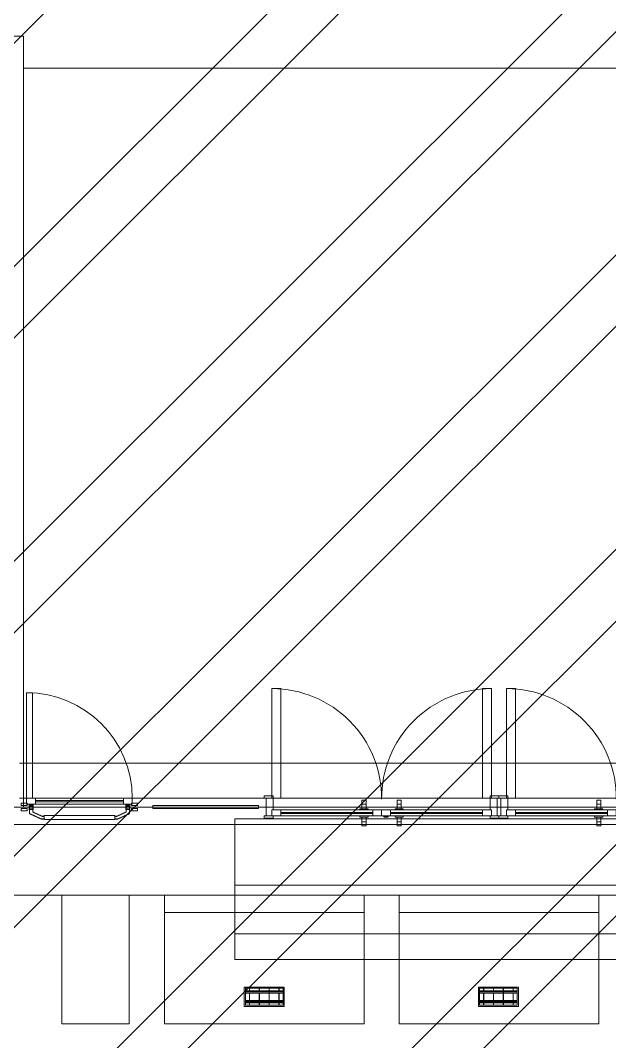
# Model space of a CAD drawing. Header units: millimetres. Extents: x -57519 to 497916, y -349472 to 446842.
# Drawn here: x 301650 to 306670, y 43707 to 52416 of the extents above; entities that cross this region are included whole.
import ezdxf

# ---------------------------------------------------------------- set-up
doc = ezdxf.new("R2010")
doc.units = ezdxf.units.MM
for name, color, linetype, lineweight in [('A-CLNG', 13, 'Continuous', 5), ('A-DETL-GENF', 92, 'Continuous', 5), ('A-DOOR', 31, 'Continuous', 5), ('A-DOOR-FRAM', 31, 'Continuous', 5), ('A-FLOR', 192, 'Continuous', 5), ('A-FLOR-PATT', 8, 'Continuous', 5), ('A-GLAZ-CURT', 52, 'Continuous', 20), ('A-WALL', 113, 'Continuous', 20), ('E-LITE-EQPM', 33, 'Continuous', 5)]:
    doc.layers.add(name, color=color, linetype=linetype, lineweight=lineweight)

# ---------------------------------------------------------------- blocks, each defined once
blk = doc.blocks.new('System Panel - C4 Expanded Metal Mesh-15091447-SITE COVERAGE')
at = {"layer": 'A-GLAZ-CURT', "lineweight": 5}
for p, q in [((53239.3, 44807.5), (53239.3, 44957.5)), ((53239.3, 44957.5), (53239.3, 44807.5)), ((53814.3, 44957.5), (53814.3, 44807.5)), ((53814.3, 44807.5), (53814.3, 44957.5)), ((53239.3, 43857.5), (53239.3, 44807.5)), ((53239.3, 44807.5), (53239.3, 43857.5)), ((53814.3, 44807.5), (53814.3, 43857.5)), ((53814.3, 43857.5), (53814.3, 44807.5)), ((53664.3, 43857.5), (53239.3, 43857.5)), ((53239.3, 43857.5), (53664.3, 43857.5)), ((53814.3, 43857.5), (53664.3, 43857.5)), ((53664.3, 43857.5), (53814.3, 43857.5))]:
    blk.add_line(p, q, dxfattribs=at)
blk = doc.blocks.new('DLN_LED Office Lighting_339 x 165mm_ - DLN_LED Office Lighting_339 x 165mm_-17393549-SITE COVERAGE')
at = {"layer": 'E-LITE-EQPM'}
for p, q in [((170, 82.5), (-170, 82.5)), ((-170, 82.5), (-170, -82.5)), ((-170, -82.5), (-170, 82.5)), ((-170, 82.5), (170, 82.5)), ((-170, -82.5), (-170, 82.5)), ((-170, 82.5), (-170, -82.5)), ((-170, 82.5), (170, 82.5)), ((170, 82.5), (-170, 82.5)), ((-160, 49.9), (-160, 72.5)), ((-127, 72.5), (-160, 72.5)), ((-160, 72.5), (-160, -72.5)), ((160, 72.5), (-160, 72.5)), ((160, 51.3), (-160, 51.3)), ((-160, 50.9), (-160, 51.3)), ((-160, 51.3), (-160, 50.9)), ((-160, 49.9), (-160, 50.9)), ((-160, 50.9), (-160, 31.6)), ((-160, 48.3), (-160, 49.9)), ((-160, 46.3), (-160, 48.3)), ((-160, 43.8), (-160, 46.3)), ((-160, 41.3), (-160, 43.8)), ((-160, 41), (-160, 43)), ((-160, 43), (-160, 41)), ((160, 43), (-160, 43)), ((-127, 43), (-160, 43)), ((-160, 38.7), (-160, 41.3)), ((-160, 41), (-129.1, 41)), ((160, 41), (-160, 41)), ((-160, 36.3), (-160, 38.7)), ((-160, 34.2), (-160, 36.3)), ((-160, 31.6), (-160, 34.2)), ((-160, -32.6), (-160, 32.6)), ((-160, 31.3), (-160, 31.6)), ((-160, 31.6), (-160, 31.3)), ((-160, 31.3), (160, 31.3)), ((-127, 72.5), (-125, 72.5)), ((-125, 72.5), (-127, 72.5)), ((-127, 72.5), (-127, 49.7)), ((-127, 49.7), (-127, 72.5)), ((-127, 32.6), (-127, -32.8)), ((-127, -32.8), (-127, 32.6)), ((-125, 49.7), (-125, 72.5)), ((-125, 49.7), (-125, 72.5)), ((-43, 72.5), (-125, 72.5)), ((-43, 43), (-125, 43)), ((-125, 41), (-43, 41)), ((-125, -32.8), (-125, 32.6)), ((-125, -32.8), (-125, 32.6)), ((-43, 72.5), (-41, 72.5)), ((-41, 72.5), (-43, 72.5)), ((-43, 72.5), (-43, 47.6)), ((-43, 47.6), (-43, 72.5)), ((-43, 34.2), (-43, -34.9)), ((-43, -34.9), (-43, 34.2)), ((-41, 47.6), (-41, 72.5)), ((-41, 47.6), (-41, 72.5)), ((41, 72.5), (-41, 72.5)), ((41, 43), (-41, 43)), ((-41, 41), (41, 41)), ((-41, -34.9), (-41, 34.2)), ((-41, -34.9), (-41, 34.2)), ((41, 72.5), (43, 72.5)), ((43, 72.5), (41, 72.5)), ((41, 72.5), (41, 48.3)), ((41, 48.3), (41, 72.5)), ((41, 34.9), (41, -34.2)), ((41, -34.2), (41, 34.9)), ((43, 48.3), (43, 72.5)), ((43, 48.3), (43, 72.5)), ((125, 72.5), (43, 72.5)), ((125, 43), (43, 43)), ((43, 41), (125, 41)), ((43, -34.2), (43, 34.9)), ((43, -34.2), (43, 34.9)), ((125, 72.5), (127, 72.5)), ((127, 72.5), (125, 72.5)), ((125, 72.5), (125, 49.9)), ((125, 49.9), (125, 72.5)), ((125, 32.8), (125, -32.6)), ((125, -32.6), (125, 32.8)), ((127, 49.9), (127, 72.5)), ((127, 49.9), (127, 72.5)), ((160, 72.5), (127, 72.5)), ((160, 43), (127, 43)), ((127, 41), (160, 41)), ((127, -32.6), (127, 32.8)), ((127, -32.6), (127, 32.8)), ((160, 72.5), (160, 49.9)), ((160, -72.5), (160, 72.5)), ((160, 50.9), (160, 51.3)), ((160, 51.3), (160, 50.9)), ((160, 31.6), (160, 50.9)), ((160, 50.9), (160, 49.9)), ((160, 49.9), (160, 48.3)), ((160, 48.3), (160, 46.3)), ((160, 46.3), (160, 43.8)), ((160, 43.8), (160, 41.3)), ((160, 41), (160, 43)), ((160, 43), (160, 41)), ((160, 41.3), (160, 38.7)), ((160, 38.7), (160, 36.3)), ((160, 36.3), (160, 34.2)), ((160, 34.2), (160, 32.6)), ((160, 32.6), (160, 31.6)), ((160, 32.6), (160, -32.6)), ((160, 31.3), (160, 31.6)), ((160, 31.6), (160, 31.3)), ((170, -82.5), (170, 82.5)), ((170, 82.5), (170, -82.5)), ((170, 82.5), (170, -82.5)), ((170, -82.5), (170, 82.5)), ((-170, -82.5), (170, -82.5)), ((170, -82.5), (-170, -82.5)), ((170, -82.5), (-170, -82.5)), ((-170, -82.5), (170, -82.5)), ((160, -31.3), (-160, -31.3)), ((-160, -31.6), (-160, -31.3)), ((-160, -31.3), (-160, -31.6)), ((-160, -32.6), (-160, -31.6)), ((-160, -31.6), (-160, -50.9)), ((-160, -34.2), (-160, -32.6)), ((-160, -36.3), (-160, -34.2)), ((-160, -38.7), (-160, -36.3)), ((-160, -41.3), (-160, -38.7)), ((-160, -43), (-160, -41)), ((-160, -41), (-160, -43)), ((160, -41), (-160, -41)), ((-127, -41), (-160, -41)), ((-160, -43.8), (-160, -41.3)), ((-160, -43), (-127, -43)), ((160, -43), (-160, -43)), ((-160, -46.3), (-160, -43.8)), ((-160, -48.3), (-160, -46.3)), ((-160, -49.9), (-160, -48.3)), ((-160, -50.9), (-160, -49.9)), ((-160, -72.5), (-160, -49.9)), ((-160, -51.3), (-160, -50.9)), ((-160, -50.9), (-160, -51.3)), ((-160, -51.3), (160, -51.3)), ((-127, -72.5), (-160, -72.5)), ((-160, -72.5), (160, -72.5)), ((-127, -49.9), (-127, -72.5)), ((-127, -72.5), (-127, -49.9)), ((-127, -72.5), (-125, -72.5)), ((-125, -72.5), (-127, -72.5)), ((-43, -41), (-125, -41)), ((-125, -43), (-43, -43)), ((-125, -72.5), (-125, -49.9)), ((-125, -72.5), (-125, -49.9)), ((-43, -72.5), (-125, -72.5)), ((-43, -48.3), (-43, -72.5)), ((-43, -72.5), (-43, -48.3)), ((-43, -72.5), (-41, -72.5)), ((-41, -72.5), (-43, -72.5)), ((41, -41), (-41, -41)), ((-41, -43), (41, -43)), ((-41, -72.5), (-41, -48.3)), ((-41, -72.5), (-41, -48.3)), ((41, -72.5), (-41, -72.5)), ((41, -47.6), (41, -72.5)), ((41, -72.5), (41, -47.6)), ((41, -72.5), (43, -72.5)), ((43, -72.5), (41, -72.5)), ((125, -41), (43, -41)), ((43, -43), (125, -43)), ((43, -72.5), (43, -47.6)), ((43, -72.5), (43, -47.6)), ((125, -72.5), (43, -72.5)), ((125, -49.7), (125, -72.5)), ((125, -72.5), (125, -49.7)), ((125, -72.5), (127, -72.5)), ((127, -72.5), (125, -72.5)), ((127, -43), (160, -43)), ((127, -72.5), (127, -49.7)), ((127, -72.5), (127, -49.7)), ((160, -72.5), (127, -72.5)), ((160, -41), (129.1, -41)), ((160, -31.6), (160, -31.3)), ((160, -31.3), (160, -31.6)), ((160, -50.9), (160, -31.6)), ((160, -31.6), (160, -32.6)), ((160, -32.6), (160, -36.3)), ((160, -36.3), (160, -38.7)), ((160, -38.7), (160, -46.3)), ((160, -43), (160, -41)), ((160, -41), (160, -43)), ((160, -46.3), (160, -48.3)), ((160, -48.3), (160, -51.3)), ((160, -49.9), (160, -72.5)), ((160, -51.3), (160, -50.9))]:
    blk.add_line(p, q, dxfattribs=at)
blk = doc.blocks.new('DLN_LED Office Lighting_339 x 165mm_ - DLN_LED Office Lighting_339 x 165mm_-V473-SITE COVERAGE')
at = {"layer": 'E-LITE-EQPM'}
for p, q in [((170, 82.5), (-170, 82.5)), ((-170, 82.5), (-170, -82.5)), ((-170, -82.5), (-170, 82.5)), ((-170, 82.5), (170, 82.5)), ((-170, -82.5), (-170, 82.5)), ((-170, 82.5), (-170, -82.5)), ((-170, 82.5), (170, 82.5)), ((170, 82.5), (-170, 82.5)), ((-160, 49.9), (-160, 72.5)), ((-127, 72.5), (-160, 72.5)), ((-160, 72.5), (-160, -72.5)), ((160, 72.5), (-160, 72.5)), ((160, 51.3), (-160, 51.3)), ((-160, 46.3), (-160, 51.3)), ((-160, 51.3), (-160, 50.9)), ((-160, 50.9), (-160, 31.6)), ((-160, 41.3), (-160, 46.3)), ((-160, 41), (-160, 43)), ((-160, 43), (-160, 41)), ((160, 43), (-160, 43)), ((-127, 43), (-160, 43)), ((-160, 32.6), (-160, 41.3)), ((-160, 41), (-129.1, 41)), ((160, 41), (-160, 41)), ((-160, 31.6), (-160, 32.6)), ((-160, -32.6), (-160, 32.6)), ((-160, 31.3), (-160, 31.6)), ((-160, 31.6), (-160, 31.3)), ((-160, 31.3), (160, 31.3)), ((-127, 72.5), (-125, 72.5)), ((-125, 72.5), (-127, 72.5)), ((-127, 72.5), (-127, 49.7)), ((-127, 49.7), (-127, 72.5)), ((-127, 32.6), (-127, -32.8)), ((-127, -32.8), (-127, 32.6)), ((-125, 49.7), (-125, 72.5)), ((-125, 49.7), (-125, 72.5)), ((-43, 72.5), (-125, 72.5)), ((-43, 43), (-125, 43)), ((-125, 41), (-43, 41)), ((-125, -32.8), (-125, 32.6)), ((-125, -32.8), (-125, 32.6)), ((-43, 72.5), (-41, 72.5)), ((-41, 72.5), (-43, 72.5)), ((-43, 72.5), (-43, 47.6)), ((-43, 47.6), (-43, 72.5)), ((-43, 34.2), (-43, -34.9)), ((-43, -34.9), (-43, 34.2)), ((-41, 47.6), (-41, 72.5)), ((-41, 47.6), (-41, 72.5)), ((41, 72.5), (-41, 72.5)), ((41, 43), (-41, 43)), ((-41, 41), (41, 41)), ((-41, -34.9), (-41, 34.2)), ((-41, -34.9), (-41, 34.2)), ((41, 72.5), (43, 72.5)), ((43, 72.5), (41, 72.5)), ((41, 72.5), (41, 48.3)), ((41, 48.3), (41, 72.5)), ((41, 34.9), (41, -34.2)), ((41, -34.2), (41, 34.9)), ((43, 48.3), (43, 72.5)), ((43, 48.3), (43, 72.5)), ((125, 72.5), (43, 72.5)), ((125, 43), (43, 43)), ((43, 41), (125, 41)), ((43, -34.2), (43, 34.9)), ((43, -34.2), (43, 34.9)), ((125, 72.5), (127, 72.5)), ((127, 72.5), (125, 72.5)), ((125, 72.5), (125, 49.9)), ((125, 49.9), (125, 72.5)), ((125, 32.8), (125, -32.6)), ((125, -32.6), (125, 32.8)), ((127, 49.9), (127, 72.5)), ((127, 49.9), (127, 72.5)), ((160, 72.5), (127, 72.5)), ((160, 43), (127, 43)), ((127, 41), (160, 41)), ((127, -32.6), (127, 32.8)), ((127, -32.6), (127, 32.8)), ((160, 72.5), (160, 49.9)), ((160, -72.5), (160, 72.5)), ((160, 50.9), (160, 51.3)), ((160, 51.3), (160, 50.9)), ((160, 31.6), (160, 50.9)), ((160, 50.9), (160, 49.9)), ((160, 49.9), (160, 48.3)), ((160, 48.3), (160, 46.3)), ((160, 46.3), (160, 41.3)), ((160, 41), (160, 43)), ((160, 43), (160, 41)), ((160, 41.3), (160, 38.7)), ((160, 38.7), (160, 36.3)), ((160, 36.3), (160, 32.6)), ((160, 32.6), (160, 31.6)), ((160, 32.6), (160, -32.6)), ((160, 31.3), (160, 31.6)), ((160, 31.6), (160, 31.3)), ((170, -82.5), (170, 82.5)), ((170, 82.5), (170, -82.5)), ((170, 82.5), (170, -82.5)), ((170, -82.5), (170, 82.5)), ((-170, -82.5), (170, -82.5)), ((170, -82.5), (-170, -82.5)), ((170, -82.5), (-170, -82.5)), ((-170, -82.5), (170, -82.5)), ((160, -31.3), (-160, -31.3)), ((-160, -32.6), (-160, -31.3)), ((-160, -31.3), (-160, -31.6)), ((-160, -31.6), (-160, -50.9)), ((-160, -41.3), (-160, -32.6)), ((-160, -43), (-160, -41)), ((-160, -41), (-160, -43)), ((160, -41), (-160, -41)), ((-127, -41), (-160, -41)), ((-160, -46.3), (-160, -41.3)), ((-160, -43), (-127, -43)), ((160, -43), (-160, -43)), ((-160, -51.3), (-160, -46.3)), ((-160, -72.5), (-160, -49.9)), ((-160, -50.9), (-160, -51.3)), ((-160, -51.3), (160, -51.3)), ((-127, -72.5), (-160, -72.5)), ((-160, -72.5), (160, -72.5)), ((-127, -49.9), (-127, -72.5)), ((-127, -72.5), (-127, -49.9)), ((-127, -72.5), (-125, -72.5)), ((-125, -72.5), (-127, -72.5)), ((-43, -41), (-125, -41)), ((-125, -43), (-43, -43)), ((-125, -72.5), (-125, -49.9)), ((-125, -72.5), (-125, -49.9)), ((-43, -72.5), (-125, -72.5)), ((-43, -48.3), (-43, -72.5)), ((-43, -72.5), (-43, -48.3)), ((-43, -72.5), (-41, -72.5)), ((-41, -72.5), (-43, -72.5)), ((41, -41), (-41, -41)), ((-41, -43), (41, -43)), ((-41, -72.5), (-41, -48.3)), ((-41, -72.5), (-41, -48.3)), ((41, -72.5), (-41, -72.5)), ((41, -47.6), (41, -72.5)), ((41, -72.5), (41, -47.6)), ((41, -72.5), (43, -72.5)), ((43, -72.5), (41, -72.5)), ((125, -41), (43, -41)), ((43, -43), (125, -43)), ((43, -72.5), (43, -47.6)), ((43, -72.5), (43, -47.6)), ((125, -72.5), (43, -72.5)), ((125, -49.7), (125, -72.5)), ((125, -72.5), (125, -49.7)), ((125, -72.5), (127, -72.5)), ((127, -72.5), (125, -72.5)), ((127, -43), (160, -43)), ((127, -72.5), (127, -49.7)), ((127, -72.5), (127, -49.7)), ((160, -72.5), (127, -72.5)), ((160, -41), (129.1, -41)), ((160, -31.6), (160, -31.3)), ((160, -31.3), (160, -34.2)), ((160, -43.8), (160, -31.6)), ((160, -34.2), (160, -43.8)), ((160, -43), (160, -41)), ((160, -41), (160, -43)), ((160, -46.3), (160, -43.8)), ((160, -43.8), (160, -48.3)), ((160, -50.9), (160, -46.3)), ((160, -48.3), (160, -50.9)), ((160, -49.9), (160, -72.5)), ((160, -51.3), (160, -50.9)), ((160, -50.9), (160, -51.3))]:
    blk.add_line(p, q, dxfattribs=at)
blk = doc.blocks.new('System Panel - _DLN__12_12mm laminated clear glass-11282531-SITE COVERAGE')
at = {"layer": 'A-GLAZ-CURT', "lineweight": 5}
for p, q in [((450, 12.5), (-450, 12.5)), ((-450, 12.5), (-450, -12.5)), ((-450, -12.5), (-450, 12.5)), ((450, 12.5), (-450, 12.5)), ((450, -12.5), (450, 12.5)), ((450, 12.5), (450, -12.5)), ((-450, -12.5), (450, -12.5)), ((-450, -12.5), (450, -12.5))]:
    blk.add_line(p, q, dxfattribs=at)
blk = doc.blocks.new('DLN-Double Door_X Corten_SingleDoorSwing - Double Glazing Door-1900 x 2800 _WH_-18312659-SITE COVERAGE')
at = {"layer": 'A-DOOR'}
for p, q in [((-935, 1010), (-860, 1010)), ((-935, 95), (-935, 1010)), ((-860, 1010), (-860, 75)), ((860, 1010), (860, 75)), ((935, 1010), (860, 1010)), ((935, 95), (935, 1010)), ((-935, 77.7), (-935, 95)), ((935, 75), (935, 92.3)), ((-925, 75), (-935, 75)), ((-860, 75), (-925, 75)), ((-167.5, 60), (-132.5, 60)), ((-167.5, 60), (-167.5, 25)), ((-167.5, 60), (-132.5, 60)), ((-167.5, -15), (-167.5, 60)), ((-132.5, 25), (-167.5, 25)), ((-167.5, 25), (-167.5, -15)), ((-167.5, 25), (-167.5, -15)), ((-167.5, 25), (-167.5, -15)), ((-132.5, 25), (-167.5, 25)), ((-132.5, 60), (-132.5, -15)), ((-132.5, 60), (-132.5, 25)), ((-132.5, -15), (-132.5, 25)), ((-132.5, 25), (-132.5, -15)), ((-132.5, -15), (-132.5, 25)), ((132.5, 60), (167.5, 60)), ((132.5, 25), (132.5, 60)), ((132.5, -15), (132.5, 60)), ((132.5, 60), (167.5, 60)), ((132.5, 25), (132.5, -15)), ((167.5, 25), (132.5, 25)), ((132.5, -15), (132.5, 25)), ((167.5, 25), (132.5, 25)), ((132.5, 25), (132.5, -15)), ((167.5, 25), (167.5, 60)), ((167.5, 60), (167.5, -15)), ((167.5, -15), (167.5, 25)), ((167.5, -15), (167.5, 25)), ((167.5, -15), (167.5, 25)), ((860, 75), (925, 75)), ((925, 75), (935, 75)), ((-935, -25), (-925, -25)), ((-935, -75), (-935, -25)), ((-935, -75), (-935, -25)), ((-935, -25), (-860, -25)), ((-925, -75), (-935, -75)), ((-860, -75), (-935, -75)), ((-925, -25), (-185, -25)), ((-185, -75), (-925, -75)), ((-185, -25), (-860, -25)), ((-860, -45), (-860, -25)), ((-860, -25), (-860, -75)), ((-860, -55), (-860, -45)), ((-860, -45), (-75, -45)), ((-860, -45), (-75, -45)), ((-860, -55), (-860, -45)), ((-860, -55), (-860, -45)), ((-75, -55), (-860, -55)), ((-75, -55), (-860, -55)), ((-860, -75), (-860, -55)), ((-860, -75), (-185, -75)), ((-167.5, -15), (-185, -15)), ((-185, -15), (-115, -15)), ((-167.5, -15), (-185, -15)), ((-185, -15), (-167.5, -15)), ((-185, -15), (-185, -25)), ((-185, -15), (-185, -25)), ((-185, -15), (-185, -25)), ((-185, -15), (-185, -25)), ((-115, -25), (-185, -25)), ((-185, -25), (-115, -25)), ((-115, -25), (-185, -25)), ((-185, -25), (-115, -25)), ((-115, -25), (-185, -25)), ((-185, -25), (-115, -25)), ((-115, -75), (-185, -75)), ((-185, -75), (-115, -75)), ((-115, -75), (-185, -75)), ((-185, -75), (-115, -75)), ((-185, -75), (-185, -85)), ((-185, -75), (-185, -85)), ((-185, -75), (-185, -85)), ((-185, -75), (-185, -85)), ((-185, -75), (-115, -75)), ((-115, -75), (-185, -75)), ((-115, -85), (-185, -85)), ((-185, -85), (-167.5, -85)), ((-167.5, -85), (-185, -85)), ((-185, -85), (-167.5, -85)), ((-167.5, -15), (-132.5, -15)), ((-132.5, -15), (-167.5, -15)), ((-132.5, -15), (-167.5, -15)), ((-167.5, -15), (-132.5, -15)), ((-132.5, -15), (-167.5, -15)), ((-132.5, -15), (-167.5, -15)), ((-167.5, -15), (-132.5, -15)), ((-132.5, -85), (-167.5, -85)), ((-167.5, -85), (-167.5, -125)), ((-167.5, -85), (-167.5, -125)), ((-167.5, -85), (-167.5, -125)), ((-167.5, -85), (-132.5, -85)), ((-167.5, -85), (-132.5, -85)), ((-132.5, -85), (-167.5, -85)), ((-167.5, -160), (-167.5, -85)), ((-167.5, -85), (-132.5, -85)), ((-132.5, -85), (-167.5, -85)), ((-167.5, -85), (-132.5, -85)), ((-115, -15), (-132.5, -15)), ((-115, -15), (-132.5, -15)), ((-132.5, -15), (-115, -15)), ((-132.5, -125), (-132.5, -85)), ((-132.5, -85), (-132.5, -125)), ((-132.5, -85), (-132.5, -160)), ((-132.5, -125), (-132.5, -85)), ((-132.5, -85), (-115, -85)), ((-115, -85), (-132.5, -85)), ((-132.5, -85), (-115, -85)), ((-115, -25), (-115, -15)), ((-115, -15), (-115, -25)), ((-115, -25), (-115, -15)), ((-115, -15), (-115, -25)), ((-75, -25), (-115, -25)), ((-115, -25), (-75, -25)), ((-115, -85), (-115, -75)), ((-115, -75), (-115, -85)), ((-115, -85), (-115, -75)), ((-115, -75), (-115, -85)), ((-115, -75), (-75, -75)), ((-75, -75), (-115, -75)), ((-75, -25), (-75, -45)), ((-75, -75), (-75, -25)), ((-75, -25), (0, -25)), ((-75, -55), (-75, -45)), ((-75, -45), (-75, -55)), ((-75, -45), (-75, -55)), ((-75, -55), (-75, -75)), ((0, -75), (-75, -75)), ((-73.1, -25), (0, -25)), ((0, -75), (-73.1, -75)), ((0, -75), (0, -25)), ((0, -25), (0, -75)), ((115, -25), (0, -25)), ((0, -75), (0, -25)), ((75, -25), (0, -25)), ((0, -25), (0, -75)), ((0, -75), (15, -75)), ((0, -75), (75, -75)), ((60, -75), (15, -75)), ((15, -75), (60, -75)), ((15, -75), (15, -80)), ((15, -75), (15, -80)), ((15, -75), (60, -75)), ((60, -80), (15, -80)), ((15, -80), (60, -80)), ((22.5, -80), (22.5, -85)), ((22.5, -80), (23, -80)), ((33.6, -80), (22.5, -80)), ((22.5, -85), (52.5, -85)), ((52.5, -85), (22.5, -85)), ((23, -80), (37.5, -80)), ((37.5, -80), (33.6, -80)), ((37.5, -80), (45, -80)), ((41.4, -80), (37.5, -80)), ((52.5, -80), (41.4, -80)), ((45, -80), (48.1, -80)), ((48.1, -80), (50.5, -80)), ((50.5, -80), (52.5, -80)), ((52.5, -85), (52.5, -80)), ((60, -80), (60, -75)), ((60, -75), (60, -80)), ((60, -75), (115, -75)), ((75, -25), (115, -25)), ((75, -25), (75, -45)), ((75, -75), (75, -25)), ((75, -55), (75, -45)), ((860, -45), (75, -45)), ((860, -45), (75, -45)), ((75, -45), (75, -55)), ((75, -45), (75, -55)), ((75, -55), (860, -55)), ((75, -55), (860, -55)), ((75, -55), (75, -75)), ((115, -75), (75, -75)), ((115, -15), (185, -15)), ((132.5, -15), (115, -15)), ((115, -15), (132.5, -15)), ((132.5, -15), (115, -15)), ((115, -15), (115, -25)), ((115, -25), (115, -15)), ((115, -15), (115, -25)), ((115, -25), (115, -15)), ((115, -25), (185, -25)), ((185, -25), (115, -25)), ((115, -25), (185, -25)), ((185, -25), (115, -25)), ((185, -25), (115, -25)), ((115, -25), (185, -25)), ((115, -75), (185, -75)), ((185, -75), (115, -75)), ((115, -75), (185, -75)), ((185, -75), (115, -75)), ((115, -75), (115, -85)), ((115, -85), (115, -75)), ((115, -75), (115, -85)), ((115, -85), (115, -75)), ((115, -75), (185, -75)), ((185, -75), (115, -75)), ((115, -85), (132.5, -85)), ((185, -85), (115, -85)), ((115, -85), (132.5, -85)), ((132.5, -85), (115, -85)), ((132.5, -15), (167.5, -15)), ((167.5, -15), (132.5, -15)), ((167.5, -15), (132.5, -15)), ((132.5, -15), (167.5, -15)), ((167.5, -15), (132.5, -15)), ((132.5, -15), (167.5, -15)), ((167.5, -15), (132.5, -15)), ((167.5, -85), (132.5, -85)), ((132.5, -85), (132.5, -125)), ((132.5, -85), (167.5, -85)), ((132.5, -160), (132.5, -85)), ((132.5, -125), (132.5, -85)), ((132.5, -85), (132.5, -125)), ((132.5, -85), (167.5, -85)), ((167.5, -85), (132.5, -85)), ((132.5, -85), (167.5, -85)), ((132.5, -85), (167.5, -85)), ((167.5, -85), (132.5, -85)), ((185, -15), (167.5, -15)), ((167.5, -15), (185, -15)), ((185, -15), (167.5, -15)), ((167.5, -125), (167.5, -85)), ((167.5, -125), (167.5, -85)), ((167.5, -125), (167.5, -85)), ((167.5, -85), (167.5, -160)), ((167.5, -85), (185, -85)), ((167.5, -85), (185, -85)), ((185, -85), (167.5, -85)), ((185, -25), (185, -15)), ((185, -25), (185, -15)), ((185, -25), (185, -15)), ((185, -25), (185, -15)), ((925, -25), (185, -25)), ((185, -25), (860, -25)), ((185, -85), (185, -75)), ((185, -85), (185, -75)), ((185, -85), (185, -75)), ((185, -85), (185, -75)), ((185, -75), (925, -75)), ((860, -75), (185, -75)), ((860, -45), (860, -25)), ((935, -25), (860, -25)), ((860, -25), (860, -75)), ((860, -55), (860, -45)), ((860, -55), (860, -45)), ((860, -55), (860, -45)), ((860, -75), (860, -55)), ((860, -75), (935, -75)), ((935, -25), (925, -25)), ((925, -75), (935, -75)), ((935, -75), (935, -25)), ((935, -75), (935, -25)), ((-167.5, -125), (-132.5, -125)), ((-167.5, -125), (-167.5, -160)), ((-167.5, -125), (-132.5, -125)), ((-132.5, -160), (-167.5, -160)), ((-132.5, -160), (-167.5, -160)), ((-132.5, -125), (-132.5, -160)), ((132.5, -125), (167.5, -125)), ((132.5, -160), (132.5, -125)), ((132.5, -125), (167.5, -125)), ((167.5, -160), (132.5, -160)), ((167.5, -160), (132.5, -160)), ((167.5, -160), (167.5, -125))]:
    blk.add_line(p, q, dxfattribs=at)
for centre, start, end in [((-935, 75), 359.5, 90), ((935, 75), 90, 180.5)]:
    blk.add_arc(centre, 935, start, end, dxfattribs=at)
at = {"layer": 'A-DOOR-FRAM'}
for p, q in [((-925, 95), (-1000, 95)), ((-1000, 95), (-1000, 75)), ((-925, 95), (-1000, 95)), ((-1000, 75), (-1000, 95)), ((-925, 75), (-925, 95)), ((-925, 95), (-925, 75)), ((1000, 95), (925, 95)), ((925, 95), (925, 75)), ((925, 75), (925, 95)), ((925, 95), (1000, 95)), ((1000, 75), (1000, 95)), ((1000, 95), (1000, 75)), ((-1000, 75), (-925, 75)), ((-1000, 75), (-985, 75)), ((-985, 75), (-925, 75)), ((-985, 75), (-985, -75)), ((-925, 75), (-985, 75)), ((-985, 75), (-925, 75)), ((-985, -75), (-985, 75)), ((-925, -25), (-925, 75)), ((-925, 75), (-925, -25)), ((925, 75), (1000, 75)), ((985, 75), (925, 75)), ((985, 75), (925, 75)), ((925, 75), (925, -25)), ((925, -25), (925, 75)), ((925, 75), (985, 75)), ((1000, 75), (985, 75)), ((985, -75), (985, 75)), ((985, 75), (985, -75)), ((-925, -75), (-1000, -75)), ((-1000, -75), (-1000, -95)), ((-985, -75), (-1000, -75)), ((-1000, -95), (-1000, -75)), ((-925, -75), (-985, -75)), ((-985, -75), (-935, -75)), ((-935, -75), (-985, -75)), ((-935, -75), (-935, -25)), ((-935, -25), (-925, -25)), ((-925, -25), (-935, -25)), ((-935, -25), (-935, -75)), ((-925, -95), (-925, -75)), ((-925, -75), (-925, -95)), ((925, -25), (935, -25)), ((935, -25), (925, -25)), ((1000, -75), (925, -75)), ((925, -75), (925, -95)), ((925, -95), (925, -75)), ((925, -75), (985, -75)), ((935, -25), (935, -75)), ((935, -75), (935, -25)), ((935, -75), (985, -75)), ((985, -75), (935, -75)), ((985, -75), (1000, -75)), ((1000, -95), (1000, -75)), ((1000, -75), (1000, -95)), ((-1000, -95), (-925, -95)), ((-1000, -95), (-925, -95)), ((925, -95), (1000, -95)), ((1000, -95), (925, -95))]:
    blk.add_line(p, q, dxfattribs=at)
blk = doc.blocks.new('DLN-Double Door_X Corten_SingleDoorSwing - Double Glazing Door-1900 x 2800 _WH_-V525-SITE COVERAGE')
at = {"layer": 'A-DOOR'}
for p, q in [((-935, 1010), (-860, 1010)), ((-935, 95), (-935, 1010)), ((-860, 1010), (-860, 75)), ((860, 1010), (860, 75)), ((935, 1010), (860, 1010)), ((935, 95), (935, 1010)), ((-935, 77.7), (-935, 95)), ((935, 75), (935, 92.3)), ((-925, 75), (-935, 75)), ((-860, 75), (-925, 75)), ((-167.5, 60), (-132.5, 60)), ((-167.5, 60), (-167.5, 25)), ((-167.5, 60), (-132.5, 60)), ((-167.5, -15), (-167.5, 60)), ((-132.5, 25), (-167.5, 25)), ((-167.5, 25), (-167.5, -15)), ((-167.5, 25), (-167.5, -15)), ((-167.5, 25), (-167.5, -15)), ((-132.5, 25), (-167.5, 25)), ((-132.5, 60), (-132.5, -15)), ((-132.5, 60), (-132.5, 25)), ((-132.5, -15), (-132.5, 25)), ((-132.5, 25), (-132.5, -15)), ((-132.5, -15), (-132.5, 25)), ((132.5, 60), (167.5, 60)), ((132.5, 25), (132.5, 60)), ((132.5, -15), (132.5, 60)), ((132.5, 60), (167.5, 60)), ((132.5, 25), (132.5, -15)), ((167.5, 25), (132.5, 25)), ((132.5, -15), (132.5, 25)), ((167.5, 25), (132.5, 25)), ((132.5, 25), (132.5, -15)), ((167.5, 25), (167.5, 60)), ((167.5, 60), (167.5, -15)), ((167.5, -15), (167.5, 25)), ((167.5, -15), (167.5, 25)), ((167.5, -15), (167.5, 25)), ((860, 75), (925, 75)), ((925, 75), (935, 75)), ((-935, -25), (-925, -25)), ((-935, -75), (-935, -25)), ((-935, -75), (-935, -25)), ((-935, -25), (-860, -25)), ((-925, -75), (-935, -75)), ((-860, -75), (-935, -75)), ((-925, -25), (-185, -25)), ((-185, -75), (-925, -75)), ((-185, -25), (-860, -25)), ((-860, -45), (-860, -25)), ((-860, -25), (-860, -75)), ((-860, -55), (-860, -45)), ((-860, -45), (-75, -45)), ((-860, -45), (-75, -45)), ((-860, -55), (-860, -45)), ((-860, -55), (-860, -45)), ((-75, -55), (-860, -55)), ((-75, -55), (-860, -55)), ((-860, -75), (-860, -55)), ((-860, -75), (-185, -75)), ((-167.5, -15), (-185, -15)), ((-185, -15), (-115, -15)), ((-167.5, -15), (-185, -15)), ((-185, -15), (-167.5, -15)), ((-185, -15), (-185, -25)), ((-185, -15), (-185, -25)), ((-185, -15), (-185, -25)), ((-185, -15), (-185, -25)), ((-115, -25), (-185, -25)), ((-185, -25), (-115, -25)), ((-115, -25), (-185, -25)), ((-185, -25), (-115, -25)), ((-115, -25), (-185, -25)), ((-185, -25), (-115, -25)), ((-115, -75), (-185, -75)), ((-185, -75), (-115, -75)), ((-115, -75), (-185, -75)), ((-185, -75), (-115, -75)), ((-185, -75), (-185, -85)), ((-185, -75), (-185, -85)), ((-185, -75), (-185, -85)), ((-185, -75), (-185, -85)), ((-185, -75), (-115, -75)), ((-115, -75), (-185, -75)), ((-115, -85), (-185, -85)), ((-185, -85), (-167.5, -85)), ((-167.5, -85), (-185, -85)), ((-185, -85), (-167.5, -85)), ((-167.5, -15), (-132.5, -15)), ((-132.5, -15), (-167.5, -15)), ((-132.5, -15), (-167.5, -15)), ((-167.5, -15), (-132.5, -15)), ((-132.5, -15), (-167.5, -15)), ((-132.5, -15), (-167.5, -15)), ((-167.5, -15), (-132.5, -15)), ((-132.5, -85), (-167.5, -85)), ((-167.5, -85), (-167.5, -125)), ((-167.5, -85), (-167.5, -125)), ((-167.5, -85), (-167.5, -125)), ((-167.5, -85), (-132.5, -85)), ((-167.5, -85), (-132.5, -85)), ((-132.5, -85), (-167.5, -85)), ((-167.5, -160), (-167.5, -85)), ((-167.5, -85), (-132.5, -85)), ((-132.5, -85), (-167.5, -85)), ((-167.5, -85), (-132.5, -85)), ((-115, -15), (-132.5, -15)), ((-115, -15), (-132.5, -15)), ((-132.5, -15), (-115, -15)), ((-132.5, -125), (-132.5, -85)), ((-132.5, -85), (-132.5, -125)), ((-132.5, -85), (-132.5, -160)), ((-132.5, -125), (-132.5, -85)), ((-132.5, -85), (-115, -85)), ((-115, -85), (-132.5, -85)), ((-132.5, -85), (-115, -85)), ((-115, -25), (-115, -15)), ((-115, -15), (-115, -25)), ((-115, -25), (-115, -15)), ((-115, -15), (-115, -25)), ((-75, -25), (-115, -25)), ((-115, -25), (0, -25)), ((-115, -85), (-115, -75)), ((-115, -75), (-115, -85)), ((-115, -85), (-115, -75)), ((-115, -75), (-115, -85)), ((-115, -75), (-75, -75)), ((0, -75), (-115, -75)), ((-75, -25), (-75, -45)), ((-75, -75), (-75, -25)), ((-75, -25), (0, -25)), ((-75, -55), (-75, -45)), ((-75, -45), (-75, -55)), ((-75, -45), (-75, -55)), ((-75, -55), (-75, -75)), ((0, -75), (-75, -75)), ((0, -75), (0, -25)), ((0, -25), (0, -75)), ((115, -25), (0, -25)), ((0, -75), (0, -25)), ((75, -25), (0, -25)), ((0, -25), (0, -75)), ((0, -75), (15, -75)), ((0, -75), (75, -75)), ((60, -75), (15, -75)), ((15, -75), (60, -75)), ((15, -75), (15, -80)), ((15, -75), (15, -80)), ((15, -75), (60, -75)), ((60, -80), (15, -80)), ((15, -80), (60, -80)), ((22.5, -80), (22.5, -85)), ((22.5, -80), (23, -80)), ((30, -80), (22.5, -80)), ((22.5, -85), (52.5, -85)), ((52.5, -85), (22.5, -85)), ((23, -80), (37.5, -80)), ((33.6, -80), (30, -80)), ((37.5, -80), (33.6, -80)), ((37.5, -80), (45, -80)), ((41.4, -80), (37.5, -80)), ((52.5, -80), (41.4, -80)), ((45, -80), (52.5, -80)), ((52.5, -85), (52.5, -80)), ((60, -80), (60, -75)), ((60, -75), (60, -80)), ((60, -75), (115, -75)), ((75, -25), (115, -25)), ((75, -25), (75, -45)), ((75, -75), (75, -25)), ((75, -55), (75, -45)), ((860, -45), (75, -45)), ((860, -45), (75, -45)), ((75, -45), (75, -55)), ((75, -45), (75, -55)), ((75, -55), (860, -55)), ((75, -55), (860, -55)), ((75, -55), (75, -75)), ((115, -75), (75, -75)), ((115, -15), (185, -15)), ((132.5, -15), (115, -15)), ((115, -15), (132.5, -15)), ((132.5, -15), (115, -15)), ((115, -15), (115, -25)), ((115, -25), (115, -15)), ((115, -15), (115, -25)), ((115, -25), (115, -15)), ((115, -25), (185, -25)), ((185, -25), (115, -25)), ((115, -25), (185, -25)), ((185, -25), (115, -25)), ((185, -25), (115, -25)), ((115, -25), (185, -25)), ((115, -75), (185, -75)), ((185, -75), (115, -75)), ((115, -75), (185, -75)), ((185, -75), (115, -75)), ((115, -75), (115, -85)), ((115, -85), (115, -75)), ((115, -75), (115, -85)), ((115, -85), (115, -75)), ((115, -75), (185, -75)), ((185, -75), (115, -75)), ((115, -85), (132.5, -85)), ((185, -85), (115, -85)), ((115, -85), (132.5, -85)), ((132.5, -85), (115, -85)), ((132.5, -15), (167.5, -15)), ((167.5, -15), (132.5, -15)), ((167.5, -15), (132.5, -15)), ((132.5, -15), (167.5, -15)), ((167.5, -15), (132.5, -15)), ((132.5, -15), (167.5, -15)), ((167.5, -15), (132.5, -15)), ((167.5, -85), (132.5, -85)), ((132.5, -85), (132.5, -125)), ((132.5, -85), (167.5, -85)), ((132.5, -160), (132.5, -85)), ((132.5, -125), (132.5, -85)), ((132.5, -85), (132.5, -125)), ((132.5, -85), (167.5, -85)), ((167.5, -85), (132.5, -85)), ((132.5, -85), (167.5, -85)), ((132.5, -85), (167.5, -85)), ((167.5, -85), (132.5, -85)), ((185, -15), (167.5, -15)), ((167.5, -15), (185, -15)), ((185, -15), (167.5, -15)), ((167.5, -125), (167.5, -85)), ((167.5, -125), (167.5, -85)), ((167.5, -125), (167.5, -85)), ((167.5, -85), (167.5, -160)), ((167.5, -85), (185, -85)), ((167.5, -85), (185, -85)), ((185, -85), (167.5, -85)), ((185, -25), (185, -15)), ((185, -25), (185, -15)), ((185, -25), (185, -15)), ((185, -25), (185, -15)), ((925, -25), (185, -25)), ((185, -25), (860, -25)), ((185, -85), (185, -75)), ((185, -85), (185, -75)), ((185, -85), (185, -75)), ((185, -85), (185, -75)), ((185, -75), (925, -75)), ((860, -75), (185, -75)), ((860, -45), (860, -25)), ((935, -25), (860, -25)), ((860, -25), (860, -75)), ((860, -55), (860, -45)), ((860, -55), (860, -45)), ((860, -55), (860, -45)), ((860, -75), (860, -55)), ((860, -75), (935, -75)), ((935, -25), (925, -25)), ((925, -75), (935, -75)), ((935, -75), (935, -25)), ((935, -75), (935, -25)), ((-167.5, -125), (-132.5, -125)), ((-167.5, -125), (-167.5, -160)), ((-167.5, -125), (-132.5, -125)), ((-132.5, -160), (-167.5, -160)), ((-132.5, -160), (-167.5, -160)), ((-132.5, -125), (-132.5, -160)), ((132.5, -125), (167.5, -125)), ((132.5, -160), (132.5, -125)), ((132.5, -125), (167.5, -125)), ((167.5, -160), (132.5, -160)), ((167.5, -160), (132.5, -160)), ((167.5, -160), (167.5, -125))]:
    blk.add_line(p, q, dxfattribs=at)
for centre, start, end in [((-935, 75), 359.5, 90), ((935, 75), 90, 180.5)]:
    blk.add_arc(centre, 935, start, end, dxfattribs=at)
at = {"layer": 'A-DOOR-FRAM'}
for p, q in [((-925, 95), (-1000, 95)), ((-1000, 95), (-1000, 75)), ((-925, 95), (-1000, 95)), ((-1000, 75), (-1000, 95)), ((-925, 75), (-925, 95)), ((-925, 95), (-925, 75)), ((1000, 95), (925, 95)), ((925, 95), (925, 75)), ((925, 75), (925, 95)), ((925, 95), (1000, 95)), ((1000, 75), (1000, 95)), ((1000, 95), (1000, 75)), ((-1000, 75), (-925, 75)), ((-1000, 75), (-985, 75)), ((-985, 75), (-925, 75)), ((-985, 75), (-985, -75)), ((-925, 75), (-985, 75)), ((-985, 75), (-925, 75)), ((-985, -75), (-985, 75)), ((-925, -25), (-925, 75)), ((-925, 75), (-925, -25)), ((925, 75), (1000, 75)), ((985, 75), (925, 75)), ((985, 75), (925, 75)), ((925, 75), (925, -25)), ((925, -25), (925, 75)), ((925, 75), (985, 75)), ((1000, 75), (985, 75)), ((985, -75), (985, 75)), ((985, 75), (985, -75)), ((-925, -75), (-1000, -75)), ((-1000, -75), (-1000, -95)), ((-985, -75), (-1000, -75)), ((-1000, -95), (-1000, -75)), ((-925, -75), (-985, -75)), ((-985, -75), (-935, -75)), ((-935, -75), (-985, -75)), ((-935, -75), (-935, -25)), ((-935, -25), (-925, -25)), ((-925, -25), (-935, -25)), ((-935, -25), (-935, -75)), ((-925, -95), (-925, -75)), ((-925, -75), (-925, -95)), ((925, -25), (935, -25)), ((935, -25), (925, -25)), ((1000, -75), (925, -75)), ((925, -75), (925, -95)), ((925, -95), (925, -75)), ((925, -75), (985, -75)), ((935, -25), (935, -75)), ((935, -75), (935, -25)), ((935, -75), (985, -75)), ((985, -75), (935, -75)), ((985, -75), (1000, -75)), ((1000, -95), (1000, -75)), ((1000, -75), (1000, -95)), ((-1000, -95), (-925, -95)), ((-1000, -95), (-925, -95)), ((925, -95), (1000, -95)), ((1000, -95), (925, -95))]:
    blk.add_line(p, q, dxfattribs=at)
blk = doc.blocks.new('DLN-Single Door_XX1 - Single Glazing Door-900 x 2800 _WH_-14454546-SITE COVERAGE')
at = {"layer": 'A-DOOR'}
for p, q in [((-328, 103.3), (-427.5, 57.5)), ((-424.2, 56), (-328, 100.3)), ((-302.5, 103.3), (-328, 103.3)), ((-328, 100.3), (-328, 103.3)), ((-327, 100.3), (-304.7, 100.3)), ((301, 106.9), (-302.5, 106.9)), ((-302.5, 106.9), (-302.5, 106.7)), ((-302.5, 106.7), (-302.5, 105.8)), ((-302.5, 105.8), (-302.5, 104.5)), ((-302.5, 104.5), (-302.5, 102.6)), ((-302.5, 103.3), (-302.5, 100.3)), ((-302.5, 102.6), (-302.5, 100.3)), ((-302.5, 100.3), (-302.5, 97.6)), ((-302.5, 88.4), (-302.5, 85.3)), ((301, 104.5), (301, 105.8)), ((301, 102.6), (301, 104.5)), ((326.5, 103.3), (301, 103.3)), ((301, 100.3), (301, 103.3)), ((301, 100.3), (301, 102.6)), ((301, 97.6), (301, 100.3)), ((303.2, 100.3), (325.5, 100.3)), ((426, 57.5), (326.5, 103.3)), ((326.5, 103.3), (326.5, 100.3)), ((326.5, 100.3), (422.7, 56)), ((-427.5, 26), (-430.8, 26)), ((-430.8, -16), (-430.8, 23.9)), ((-430.8, 23.9), (-430.8, 11.4)), ((-430.8, 11.4), (-430.8, -16)), ((-427.5, 19.3), (-427.5, 57.5)), ((-427.5, 57.5), (-427.5, 54.4)), ((-427.5, 54.4), (-427.5, 21)), ((-427.5, 23.1), (-427.5, 23.9)), ((-427.5, 23.9), (-427.5, -16)), ((-427.5, 20), (-427.5, 23.1)), ((-397.5, 21), (-427.5, 21)), ((-427.5, 21), (-427.5, 19.3)), ((-427.5, 16.6), (-427.5, 21)), ((-427.5, 21), (-427.5, 16.3)), ((-427.5, 16), (-427.5, 20)), ((-397.5, 19.3), (-427.5, 19.3)), ((-427.5, 9.9), (-427.5, 16.6)), ((-427.5, 16.3), (-427.5, -3)), ((-427.5, 16.3), (-397.5, 16.3)), ((-427.5, 11.4), (-427.5, 16)), ((-427.5, -16), (-427.5, 15.1)), ((-427.5, 15.1), (-427.5, -2.8)), ((-397.5, 15.1), (-427.5, 15.1)), ((-427.5, -7.8), (-427.5, 11.4)), ((-427.5, -9), (-427.5, 9.9)), ((-397.5, 43.6), (-320, 79.4)), ((-320, 76.4), (-397.5, 40.6)), ((-397.5, 40.6), (-397.5, 43.6)), ((-397.5, 43.6), (-397.5, 19.3)), ((-397.5, 21), (-397.5, 40.6)), ((-394.3, 26), (-397.5, 26)), ((-397.5, -16), (-397.5, 23.9)), ((-397.5, 23.9), (-397.5, 23.1)), ((-397.5, 23.1), (-397.5, 20)), ((-397.5, 19.3), (-397.5, 21)), ((-397.5, 21), (-397.5, 16.6)), ((-397.5, 16.3), (-397.5, 21)), ((-397.5, 20), (-397.5, 16)), ((-397.5, 16.6), (-397.5, -9)), ((-397.5, 13.5), (-397.5, 16.3)), ((-397.5, 16), (-397.5, 11.4)), ((-397.5, -2.8), (-397.5, 15.1)), ((-397.5, 15.1), (-397.5, -16)), ((-397.5, -9), (-397.5, 13.5)), ((-397.5, 11.4), (-397.5, -7.8)), ((-394.3, 11.4), (-394.3, 23.9)), ((-394.3, 23.9), (-394.3, -16)), ((-394.3, -16), (-394.3, 11.4)), ((-320, 79.4), (-302.5, 79.4)), ((-320, 79.4), (-320, 76.4)), ((-302.5, 76.4), (-320, 76.4)), ((-302.5, 85.3), (-302.5, 82.4)), ((-302.5, 82.4), (-302.5, 79.7)), ((-302.5, 79.4), (-302.5, 76.4)), ((-302.5, 72.8), (301, 72.8)), ((301, 79.7), (301, 82.4)), ((301, 79.4), (318.5, 79.4)), ((301, 76.4), (301, 79.4)), ((318.5, 76.4), (301, 76.4)), ((318.5, 79.4), (396, 43.6)), ((318.5, 76.4), (318.5, 79.4)), ((396, 40.6), (318.5, 76.4)), ((396, 26), (392.7, 26)), ((392.7, -16), (392.7, 23.9)), ((392.7, 23.9), (392.7, 11.4)), ((392.7, 11.4), (392.7, -16)), ((396, 19.3), (396, 43.6)), ((396, 43.6), (396, 40.6)), ((396, 40.6), (396, 21)), ((396, 23.1), (396, 23.9)), ((396, 23.9), (396, -16)), ((396, 20), (396, 23.1)), ((426, 21), (396, 21)), ((396, 19.3), (396, 21)), ((396, 21), (396, 16.6)), ((396, 21), (396, 16.3)), ((396, 16), (396, 20)), ((426, 19.3), (396, 19.3)), ((396, 16.6), (396, 6)), ((396, 16.3), (426, 16.3)), ((396, -9), (396, 16.3)), ((396, 11.4), (396, 16)), ((396, -16), (396, 15.1)), ((396, 15.1), (396, -2.8)), ((426, 15.1), (396, 15.1)), ((396, -7.8), (396, 11.4)), ((396, 6), (396, -9)), ((426, 54.4), (426, 57.5)), ((426, 57.5), (426, 19.3)), ((426, 21), (426, 54.4)), ((429.2, 26), (426, 26)), ((426, -16), (426, 23.9)), ((426, 23.9), (426, 23.1)), ((426, 23.1), (426, 20)), ((426, 21), (426, 19.3)), ((426, 16.6), (426, 21)), ((426, 16.3), (426, 21)), ((426, 20), (426, 16)), ((426, -9), (426, 16.6)), ((426, 16.3), (426, -3)), ((426, 16), (426, 11.4)), ((426, -2.8), (426, 15.1)), ((426, 15.1), (426, -16)), ((426, 11.4), (426, -7.8)), ((429.2, 11.4), (429.2, 23.9)), ((429.2, 23.9), (429.2, -16)), ((429.2, -16), (429.2, 11.4)), ((-450, -32.5), (-450, -25)), ((-375, -25), (-450, -25)), ((-450, -25), (-450, -75)), ((-450, -75), (-450, -32.5)), ((-450, -75), (450, -75)), ((-450, -75), (-375, -75)), ((-427.5, -25), (-445, -25)), ((-430.8, -16), (-430.8, -25)), ((-430.8, -25), (-430.8, -16)), ((-427.5, -16), (-430.8, -16)), ((-430.8, -16), (-427.5, -16)), ((-430.8, -16), (-427.5, -16)), ((-430.8, -25), (-427.5, -25)), ((-430.8, -25), (-427.5, -25)), ((-427.5, -2.8), (-427.5, -13.3)), ((-427.5, -3), (-427.5, -9)), ((-427.5, -13.3), (-427.5, -7.8)), ((-427.5, -7.8), (-397.5, -7.8)), ((-427.5, -9), (-397.5, -9)), ((-427.5, -16), (-427.5, -25)), ((-427.5, -25), (-427.5, -16)), ((-427.5, -16), (-427.5, -25)), ((-427.5, -25), (-427.5, -16)), ((-397.5, -16), (-427.5, -16)), ((-427.5, -16), (-397.5, -16)), ((-427.5, -16), (-397.5, -16)), ((-427.5, -25), (-397.5, -25)), ((-427.5, -25), (-397.5, -25)), ((-397.5, -25), (-427.5, -25)), ((-397.5, -13.3), (-397.5, -2.8)), ((-397.5, -7.8), (-397.5, -13.3)), ((-397.5, -16), (-397.5, -25)), ((-397.5, -25), (-397.5, -16)), ((-394.3, -16), (-397.5, -16)), ((-397.5, -16), (-394.3, -16)), ((-397.5, -16), (-394.3, -16)), ((-397.5, -16), (-397.5, -25)), ((-397.5, -25), (-397.5, -16)), ((-397.5, -25), (-394.3, -25)), ((-397.5, -25), (-394.3, -25)), ((396, -25), (-397.5, -25)), ((-394.3, -16), (-394.3, -25)), ((-394.3, -25), (-394.3, -16)), ((-375, -25), (375, -25)), ((-375, -25), (-375, -45)), ((-375, -75), (-375, -25)), ((-375, -55), (-375, -45)), ((375, -45), (-375, -45)), ((375, -45), (-375, -45)), ((-375, -45), (-375, -55)), ((-375, -45), (-375, -55)), ((-375, -55), (375, -55)), ((-375, -55), (375, -55)), ((-375, -55), (-375, -75)), ((375, -75), (-375, -75)), ((375, -45), (375, -25)), ((450, -25), (375, -25)), ((375, -25), (375, -75)), ((375, -55), (375, -45)), ((375, -55), (375, -45)), ((375, -55), (375, -45)), ((375, -75), (375, -55)), ((375, -75), (450, -75)), ((392.7, -16), (392.7, -25)), ((392.7, -25), (392.7, -16)), ((396, -16), (392.7, -16)), ((392.7, -16), (396, -16)), ((392.7, -16), (396, -16)), ((392.7, -25), (396, -25)), ((392.7, -25), (396, -25)), ((396, -2.8), (396, -6.7)), ((396, -6.7), (396, -13.3)), ((396, -13.3), (396, -7.8)), ((396, -7.8), (426, -7.8)), ((396, -9), (426, -9)), ((396, -16), (396, -25)), ((396, -25), (396, -16)), ((396, -16), (396, -25)), ((396, -25), (396, -16)), ((426, -16), (396, -16)), ((396, -16), (426, -16)), ((396, -16), (426, -16)), ((396, -25), (426, -25)), ((396, -25), (426, -25)), ((426, -25), (396, -25)), ((400, -75), (450, -75)), ((400, -975), (400, -75)), ((426, -13.3), (426, -2.8)), ((426, -3), (426, -9)), ((426, -7.8), (426, -13.3)), ((426, -16), (426, -25)), ((426, -25), (426, -16)), ((426, -16), (426, -25)), ((426, -25), (426, -16)), ((429.2, -16), (426, -16)), ((426, -16), (429.2, -16)), ((426, -16), (429.2, -16)), ((426, -25), (429.2, -25)), ((426, -25), (429.2, -25)), ((445, -25), (426, -25)), ((429.2, -16), (429.2, -25)), ((429.2, -25), (429.2, -16)), ((450, -75), (450, -25)), ((450, -75), (450, -32.5)), ((450, -75), (450, -975)), ((450, -975), (400, -975))]:
    blk.add_line(p, q, dxfattribs=at)
at = {"layer": 'A-DOOR', "flags": 128}
for points in [[(-302.5, 73.9), (-302.5, 75.3), (-302.5, 77.1), (-302.5, 79.4), (-302.5, 82.1), (-302.5, 85), (-302.5, 88.1), (-302.5, 91.3), (-302.5, 94.4), (-302.5, 97.3), (-302.5, 100), (-302.5, 102.4), (-302.5, 104.3), (-302.5, 105.7), (-302.5, 106.6), (-302.5, 106.9)], [(-302.5, 97.6), (-302.5, 94.7), (-302.5, 91.6), (-302.5, 88.4)], [(301, 105.8), (301, 106.7), (301, 106.9)], [(301, 106.9), (301, 106.6), (301, 105.7), (301, 104.3), (301, 102.4), (301, 100), (301, 97.3), (301, 94.4), (301, 91.3), (301, 88.1), (301, 85), (301, 82.1), (301, 79.4), (301, 77.1), (301, 75.3), (301, 73.9)], [(301, 82.4), (301, 85.3), (301, 88.4), (301, 91.6), (301, 94.7), (301, 97.6)], [(-302.5, 79.7), (-302.5, 77.3), (-302.5, 75.4)], [(-302.5, 75.4), (-302.5, 74), (-302.5, 73.1), (-302.5, 72.8)], [(-302.5, 72.8), (-302.5, 73.1), (-302.5, 73.9)], [(301, 75.4), (301, 77.3), (301, 79.7)], [(301, 72.8), (301, 73.1), (301, 74), (301, 75.4)], [(301, 73.9), (301, 73.1), (301, 72.8)]]:
    blk.add_lwpolyline(points, dxfattribs=at)
at = {"layer": 'A-DOOR'}
for start, end in [(179.5, 180.00772), (180.00772, 270)]:
    blk.add_arc((450, -75), 900, start, end, dxfattribs=at)
at = {"layer": 'A-DOOR-FRAM'}
for p, q in [((-445, 32.5), (-495, 32.5)), ((-495, 32.5), (-495, 12.5)), ((-445, 32.5), (-495, 32.5)), ((-495, 12.5), (-495, 32.5)), ((-495, 12.5), (-445, 12.5)), ((-495, 12.5), (-445, 12.5)), ((-445, 12.5), (-445, 32.5)), ((-445, 32.5), (-445, 12.5)), ((495, 32.5), (445, 32.5)), ((445, 32.5), (445, 12.5)), ((445, 12.5), (445, 32.5)), ((445, 32.5), (495, 32.5)), ((445, 12.5), (495, 12.5)), ((495, 12.5), (445, 12.5)), ((495, 12.5), (495, 32.5)), ((495, 32.5), (495, 12.5)), ((-445, -12.5), (-495, -12.5)), ((-495, -12.5), (-495, -32.5)), ((-445, -12.5), (-495, -12.5)), ((-495, -32.5), (-495, -12.5)), ((-495, -32.5), (-445, -32.5)), ((-495, -32.5), (-450, -32.5)), ((-445, -32.5), (-445, -12.5)), ((-445, -12.5), (-445, -25)), ((495, -12.5), (445, -12.5)), ((445, -12.5), (445, -32.5)), ((445, -25), (445, -12.5)), ((445, -12.5), (495, -12.5)), ((445, -32.5), (445, -25)), ((445, -32.5), (495, -32.5)), ((495, -32.5), (450, -32.5)), ((495, -32.5), (495, -12.5)), ((495, -12.5), (495, -32.5))]:
    blk.add_line(p, q, dxfattribs=at)

msp = doc.modelspace()

# ---------------------------------------------------------------- hatches: boundary and pattern name
at = {"layer": 'A-DETL-GENF'}
h = msp.add_hatch(dxfattribs=at)
h.set_pattern_fill('FP_40', color=250, style=0, pattern_type=2)
h.set_pattern_definition([(45, (248763.4, 0), (-1257.236, 1257.236), []), (45, (248763.4, 1905), (-1257.236, 1257.236), [])])
h.paths.add_polyline_path([(325750.1, -8642.5), (328562.7, -8642.5), (328562.7, 4657.5), (341312.7, 4657.5), (341312.7, 30557.5), (342712.7, 30557.5), (342712.7, 48907.7), (339962.7, 48907.7), (339962.7, 52157.5), (338962.7, 52157.5), (338962.7, 53757.5), (297512.7, 53757.5), (297512.7, 52247.5), (286277.7, 52247.5), (286277.7, 34407.5), (285902.7, 34407.5), (285902.7, 7407.5), (286277.7, 7407.5), (286277.7, -2267.5), (315555.2, -2267.5), (315555.2, -8642.5), (321257.1, -8642.5)], flags=0)
at = {"layer": 'A-FLOR-PATT'}
h = msp.add_hatch(dxfattribs=at)
h.set_pattern_fill('FP_4', color=256, style=0, pattern_type=2)
h.set_pattern_definition([(0, (248763.4, 0), (2337.5, 1062.5), [15937.5, -2125, 5312.5, -1062.5]), (0, (250176.6, 531.2), (-1062.5, 1413.125), [3187.5, -350.625, 6375, -796.875]), (0, (249294.7, 903.1), (5525, 711.875), [8500, -1487.5, 4250, -1062.5])])
h.paths.add_polyline_path([(303477.7, 44407.5), (309977.7, 44407.5), (309977.7, 45607.5), (303477.7, 45607.5), (303477.7, 44803.3)], flags=0)

# ---------------------------------------------------------------- linework, layer by layer
at = {"layer": 'A-CLNG'}
for p, q in [((302877.7, 44957.5), (302877.7, 43857.5)), ((304577.7, 43857.5), (304577.7, 44957.5)), ((304877.7, 44957.5), (304877.7, 43857.5)), ((306577.7, 43857.5), (306577.7, 44957.5)), ((302877.7, 44807.5), (304577.7, 44807.5)), ((304877.7, 44807.5), (306577.7, 44807.5)), ((302877.7, 43857.5), (304577.7, 43857.5)), ((304877.7, 43857.5), (306577.7, 43857.5))]:
    msp.add_line(p, q, dxfattribs=at)
at = {"layer": 'A-FLOR'}
for p, q in [((301677.7, 52282.5), (286277.7, 52282.5)), ((301677.7, 45707.5), (301677.7, 52282.5)), ((311902.7, 52007.5), (301677.7, 52007.5)), ((301642.7, 46082.5), (311602.7, 46082.5)), ((311824.6, 45782.5), (301642.7, 45782.5)), ((311902.7, 45707.5), (286402.7, 45707.5)), ((301402.7, 45707.5), (311902.7, 45707.5)), ((301552.7, 45557.5), (312052.7, 45557.5)), ((312052.7, 45557.5), (301552.7, 45557.5)), ((303477.7, 45607.5), (303477.7, 44407.5)), ((309977.7, 45607.5), (303477.7, 45607.5)), ((301402.7, 44957.5), (311902.7, 44957.5)), ((303477.7, 44407.5), (309977.7, 44407.5))]:
    msp.add_line(p, q, dxfattribs=at)
at = {"layer": 'A-WALL', "lineweight": 5}
msp.add_line((301642.7, 45557.5), (311884.7, 45557.5), dxfattribs=at)

# ---------------------------------------------------------------- block references
at = {"layer": 'A-DOOR', "rotation": 180}
msp.add_blockref('DLN-Single Door_XX1 - Single Glazing Door-900 x 2800 _WH_-14454546-SITE COVERAGE', (302152.7, 45707.5), dxfattribs=at)
at = {"layer": 'A-DOOR'}
for name, p in [('DLN-Double Door_X Corten_SingleDoorSwing - Double Glazing Door-1900 x 2800 _WH_-V525-SITE COVERAGE', (304727.7, 45707.5)), ('DLN-Double Door_X Corten_SingleDoorSwing - Double Glazing Door-1900 x 2800 _WH_-18312659-SITE COVERAGE', (306727.7, 45707.5))]:
    msp.add_blockref(name, p, dxfattribs=at)
at = {"layer": 'A-GLAZ-CURT', "lineweight": 5}
for name, p in [('System Panel - _DLN__12_12mm laminated clear glass-11282531-SITE COVERAGE', (303227.7, 45707.5)), ('System Panel - C4 Expanded Metal Mesh-15091447-SITE COVERAGE', (248763.4, 0))]:
    msp.add_blockref(name, p, dxfattribs=at)
at = {"layer": 'E-LITE-EQPM'}
for name, p in [('DLN_LED Office Lighting_339 x 165mm_ - DLN_LED Office Lighting_339 x 165mm_-17393549-SITE COVERAGE', (303727.7, 44090)), ('DLN_LED Office Lighting_339 x 165mm_ - DLN_LED Office Lighting_339 x 165mm_-V473-SITE COVERAGE', (305722.7, 44090))]:
    msp.add_blockref(name, p, dxfattribs=at)

doc.saveas('drawing.dxf')
